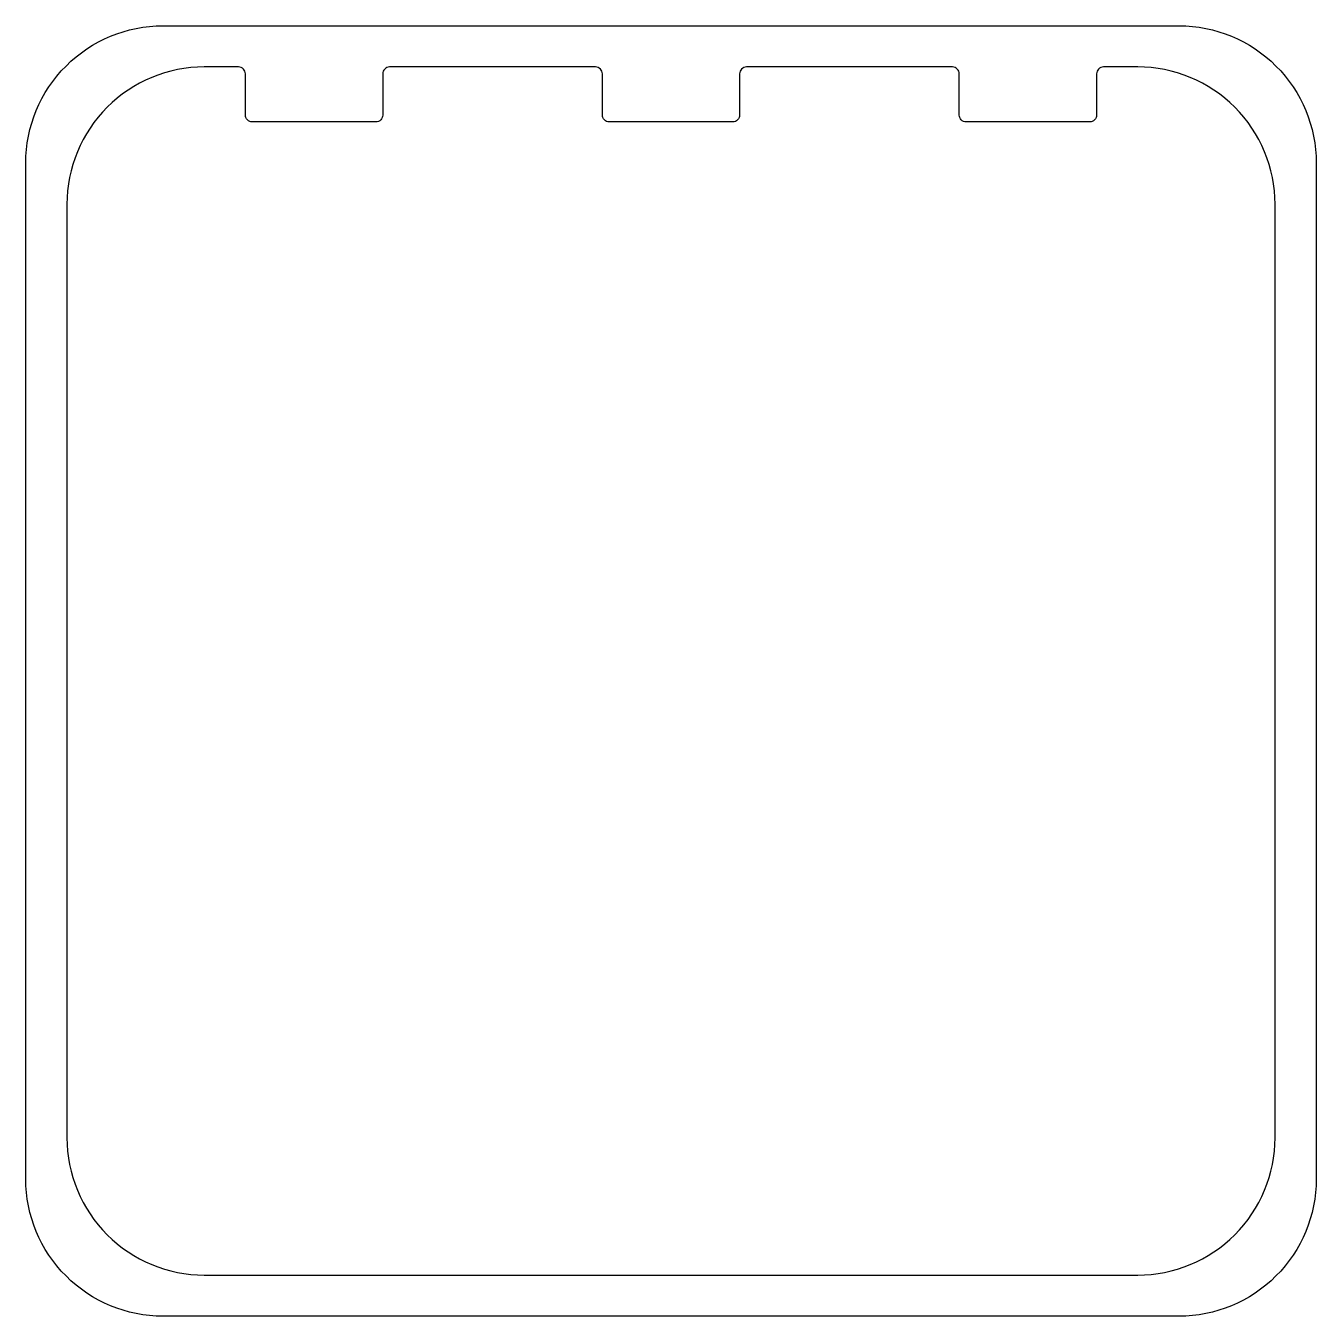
# Model space of a CAD drawing. Extents: x -23.5 to 23.5, y -23.5 to 23.5.
import ezdxf

# ---------------------------------------------------------------- set-up
doc = ezdxf.new("R2010")
doc.units = 0
doc.layers.get('0').update_dxf_attribs({"linetype": 'continuous'})

# ---------------------------------------------------------------- blocks, each defined once
blk = doc.blocks.new('SKETCH051')
at = {"color": 0}
for points in [[(-18.5, 23.5), (18.5, 23.5, -0.414214), (23.5, 18.5), (23.5, -18.5, -0.414214), (18.5, -23.5), (-18.5, -23.5, -0.414214), (-23.5, -18.5), (-23.5, 18.5, -0.414214)], [(-10.25, 22, 0.414214), (-10.5, 21.75), (-10.5, 20.25, -0.414214), (-10.75, 20), (-15.25, 20, -0.414214), (-15.5, 20.25), (-15.5, 21.75, 0.414214), (-15.75, 22), (-17, 22, 0.414214), (-22, 17), (-22, -17, 0.414214), (-17, -22), (17, -22, 0.414214), (22, -17), (22, 17, 0.414214), (17, 22), (15.75, 22, 0.414214), (15.5, 21.75), (15.5, 20.25, -0.414214), (15.25, 20), (10.75, 20, -0.414214), (10.5, 20.25), (10.5, 21.75, 0.414214), (10.25, 22), (2.75, 22, 0.414214), (2.5, 21.75), (2.5, 20.25, -0.414214), (2.25, 20), (-2.25, 20, -0.414214), (-2.5, 20.25), (-2.5, 21.75, 0.414214), (-2.75, 22)]]:
    blk.add_lwpolyline(points, format="xyb", close=True, dxfattribs=at)

msp = doc.modelspace()

# ---------------------------------------------------------------- block references
at = {"color": 0}
msp.add_blockref('SKETCH051', (0, 0), dxfattribs=at)

doc.saveas('drawing.dxf')
